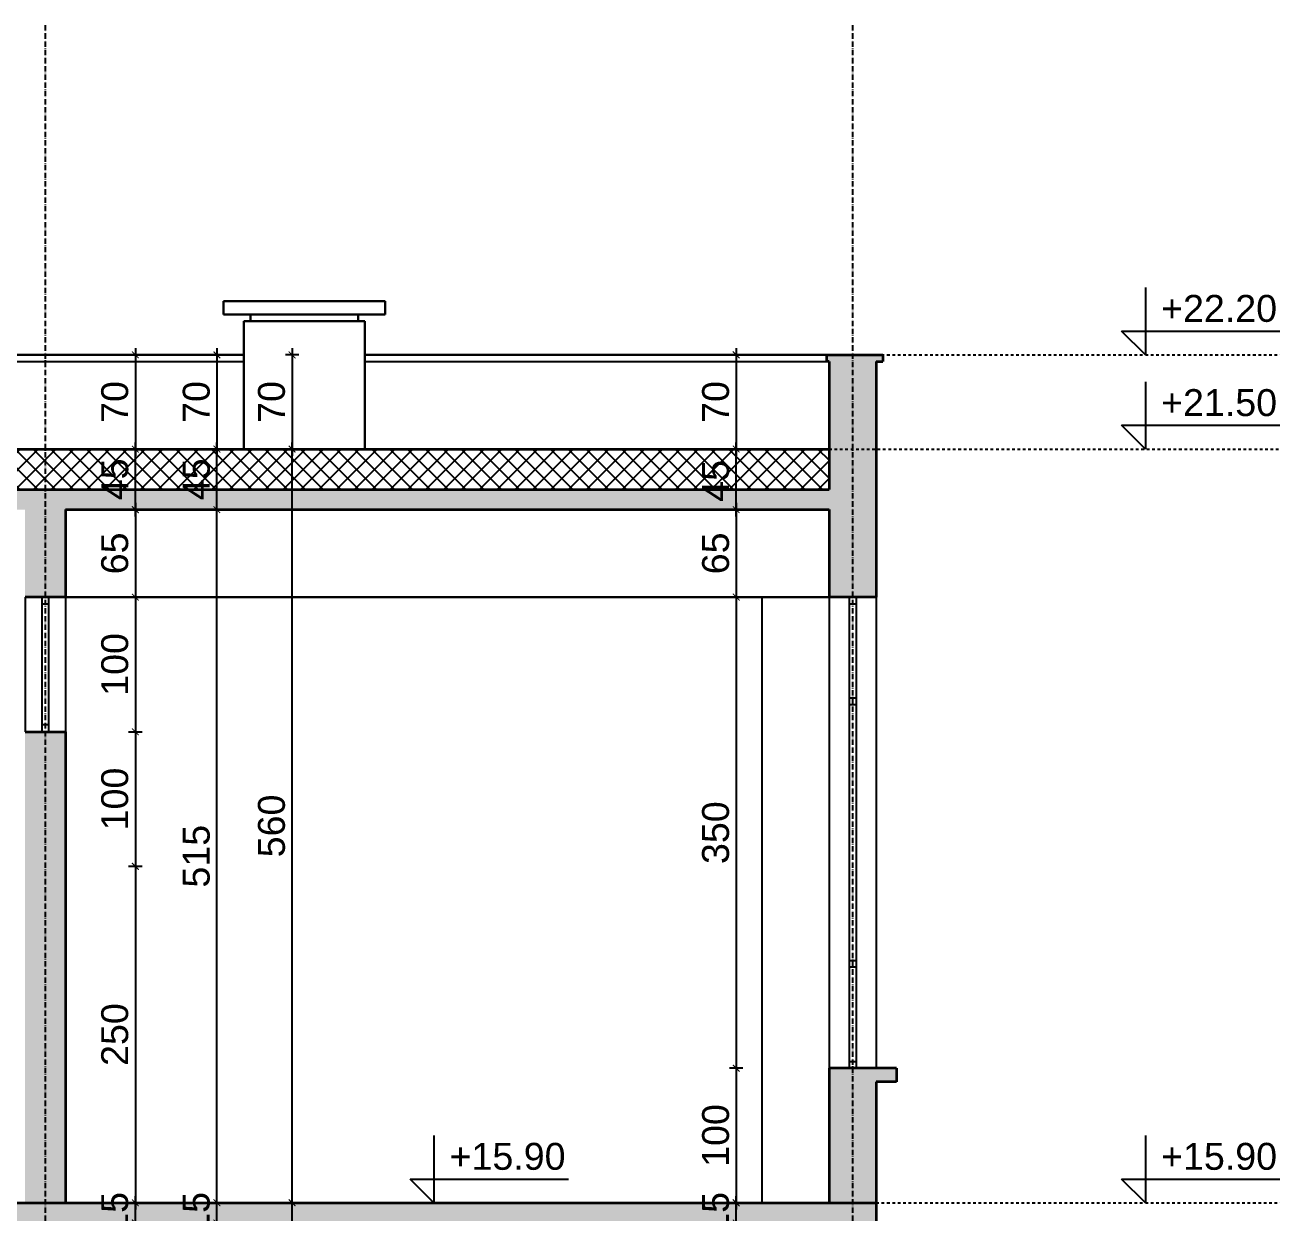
# Model space of a CAD drawing. Header units: inches. Extents: x -72385 to 39588, y -6525 to 66685.
# Drawn here: x -9116 to -8184, y 25208 to 26091 of the extents above; entities that cross this region are included whole.
import ezdxf

# ---------------------------------------------------------------- set-up
doc = ezdxf.new("R2010")
doc.units = ezdxf.units.IN
doc.header["$MEASUREMENT"] = 0
doc.linetypes.add('DashDot', pattern=[0.6, 0.4, -0.1, 0, -0.1])
doc.linetypes.add('Hidden', pattern=[0.4, 0.2, -0.2])
for name, color, linetype, lineweight in [('Надписи коти вътрешни', 252, 'Continuous', 25), ('Надписи нива', 252, 'Continuous', 25), ('Оси', 252, 'DashDot', 25), ('Фасади Разрези дебело', 7, 'Continuous', 35), ('Фасади Разрези средно', 252, 'Continuous', 30), ('Фасади Разрези тънко', 253, 'Continuous', 25), ('Щрих стени', 254, 'Continuous', 25)]:
    doc.layers.add(name, color=color, linetype=linetype, lineweight=lineweight)
doc.styles.add('Arial Regular', font='arial.ttf')
doc.styles.get("Standard").update_dxf_attribs({"font": 'arial.ttf'})
doc.dimstyles.new('Annotative', dxfattribs={"dimscale": 0, "dimtxt": 20, "dimasz": 5, "dimexe": 5, "dimexo": 5, "dimgap": 5, "dimtad": 1, "dimdec": 0, "dimzin": 0, "dimdsep": 46, "dimtxsty": 'Standard', "dimblk": 'ARCHTICK', "dimcen": 5, "dimdle": 5, "dimadec": 0, "dimazin": 0, "dimtfac": 1, "dimtdec": 0, "dimtofl": 0, "dimtmove": 0, "dimatfit": 3, "dimldrblk": 'ARCHTICK', "dimfxl": 5, "dimfxlon": 1, "dimtolj": 1, "dimtzin": 0, "dimarcsym": 1})

# ---------------------------------------------------------------- blocks, each defined once
blk = doc.blocks.new('_ArchTick')
at = {"color": 0, "linetype": 'ByBlock', "const_width": 0.15}
blk.add_lwpolyline([(-0.5, -0.5), (0.5, 0.5)], dxfattribs=at)
blk = doc.blocks.new('*D5025')
at = {"layer": 'Defpoints', "color": 0, "ltscale": 10, "transparency": 16777216}
for p in [(-8587.7, 25215.92), (-8518.61, 25215.92), (-8518.61, 25200.92)]:
    blk.add_point(p, dxfattribs=at)
at = {"layer": 'Надписи коти вътрешни', "color": 0, "lineweight": -2, "ltscale": 10, "transparency": 16777216}
for p, q in [((-8587.7, 25195.92), (-8587.7, 25220.92)), ((-8582.7, 25215.92), (-8592.7, 25215.92)), ((-8582.7, 25200.92), (-8592.7, 25200.92))]:
    blk.add_line(p, q, dxfattribs=at)
at = {"layer": 'Надписи коти вътрешни', "color": 0, "lineweight": -2, "ltscale": 10, "transparency": 16777216, "xscale": 5, "yscale": 5, "zscale": 5}
for p, rotation in [((-8587.7, 25215.92), 90), ((-8587.7, 25200.92), 270)]:
    blk.add_blockref('_ArchTick', p, dxfattribs=dict(at, rotation=rotation))
at = {"layer": 'Надписи коти вътрешни', "color": 0, "ltscale": 10, "transparency": 16777216, "insert": (-8602.91, 25208.42), "char_height": 20, "attachment_point": 5, "rotation": 90}
blk.add_mtext('\\A1;15', dxfattribs=at)
blk = doc.blocks.new('*D5024')
at = {"layer": 'Defpoints', "color": 0, "ltscale": 10, "transparency": 16777216}
for p in [(-8518.61, 25315.92), (-8587.7, 25215.92), (-8518.61, 25215.92)]:
    blk.add_point(p, dxfattribs=at)
at = {"layer": 'Надписи коти вътрешни', "color": 0, "lineweight": -2, "ltscale": 10, "transparency": 16777216}
for p, q in [((-8587.7, 25320.92), (-8587.7, 25210.92)), ((-8582.7, 25315.92), (-8592.7, 25315.92)), ((-8582.7, 25215.92), (-8592.7, 25215.92))]:
    blk.add_line(p, q, dxfattribs=at)
at = {"layer": 'Надписи коти вътрешни', "color": 0, "lineweight": -2, "ltscale": 10, "transparency": 16777216, "xscale": 5, "yscale": 5, "zscale": 5}
for p, rotation in [((-8587.7, 25315.92), 90), ((-8587.7, 25215.92), 270)]:
    blk.add_blockref('_ArchTick', p, dxfattribs=dict(at, rotation=rotation))
at = {"layer": 'Надписи коти вътрешни', "color": 0, "ltscale": 10, "transparency": 16777216, "insert": (-8602.91, 25265.92), "char_height": 20, "attachment_point": 5, "rotation": 90}
blk.add_mtext('\\A1;100', dxfattribs=at)
blk = doc.blocks.new('*D5023')
at = {"layer": 'Defpoints', "color": 0, "ltscale": 10, "transparency": 16777216}
for p in [(-8518.61, 25665.92), (-8587.7, 25315.92), (-8518.61, 25315.92)]:
    blk.add_point(p, dxfattribs=at)
at = {"layer": 'Надписи коти вътрешни', "color": 0, "lineweight": -2, "ltscale": 10, "transparency": 16777216}
for p, q in [((-8582.7, 25665.92), (-8592.7, 25665.92)), ((-8587.7, 25670.92), (-8587.7, 25310.92)), ((-8582.7, 25315.92), (-8592.7, 25315.92))]:
    blk.add_line(p, q, dxfattribs=at)
at = {"layer": 'Надписи коти вътрешни', "color": 0, "lineweight": -2, "ltscale": 10, "transparency": 16777216, "xscale": 5, "yscale": 5, "zscale": 5}
for p, rotation in [((-8587.7, 25665.92), 90), ((-8587.7, 25315.92), 270)]:
    blk.add_blockref('_ArchTick', p, dxfattribs=dict(at, rotation=rotation))
at = {"layer": 'Надписи коти вътрешни', "color": 0, "ltscale": 10, "transparency": 16777216, "insert": (-8602.92, 25490.92), "char_height": 20, "attachment_point": 5, "rotation": 90}
blk.add_mtext('\\A1;350', dxfattribs=at)
blk = doc.blocks.new('*D5022')
at = {"layer": 'Defpoints', "color": 0, "ltscale": 10, "transparency": 16777216}
for p in [(-8518.61, 25730.92), (-8587.7, 25665.92), (-8518.61, 25665.92)]:
    blk.add_point(p, dxfattribs=at)
at = {"layer": 'Надписи коти вътрешни', "color": 0, "lineweight": -2, "ltscale": 10, "transparency": 16777216}
for p, q in [((-8582.7, 25730.92), (-8592.7, 25730.92)), ((-8587.7, 25735.92), (-8587.7, 25660.92)), ((-8582.7, 25665.92), (-8592.7, 25665.92))]:
    blk.add_line(p, q, dxfattribs=at)
at = {"layer": 'Надписи коти вътрешни', "color": 0, "lineweight": -2, "ltscale": 10, "transparency": 16777216, "xscale": 5, "yscale": 5, "zscale": 5}
for p, rotation in [((-8587.7, 25730.92), 90), ((-8587.7, 25665.92), 270)]:
    blk.add_blockref('_ArchTick', p, dxfattribs=dict(at, rotation=rotation))
at = {"layer": 'Надписи коти вътрешни', "color": 0, "ltscale": 10, "transparency": 16777216, "insert": (-8602.91, 25698.42), "char_height": 20, "attachment_point": 5, "rotation": 90}
blk.add_mtext('\\A1;65', dxfattribs=at)
blk = doc.blocks.new('*D5021')
at = {"layer": 'Defpoints', "color": 0, "ltscale": 10, "transparency": 16777216}
for p in [(-8587.7, 25775.92), (-8518.61, 25775.92), (-8518.61, 25730.92)]:
    blk.add_point(p, dxfattribs=at)
at = {"layer": 'Надписи коти вътрешни', "color": 0, "lineweight": -2, "ltscale": 10, "transparency": 16777216}
for p, q in [((-8582.7, 25775.92), (-8592.7, 25775.92)), ((-8587.7, 25725.92), (-8587.7, 25780.92)), ((-8582.7, 25730.92), (-8592.7, 25730.92))]:
    blk.add_line(p, q, dxfattribs=at)
at = {"layer": 'Надписи коти вътрешни', "color": 0, "lineweight": -2, "ltscale": 10, "transparency": 16777216, "xscale": 5, "yscale": 5, "zscale": 5}
for p, rotation in [((-8587.7, 25775.92), 90), ((-8587.7, 25730.92), 270)]:
    blk.add_blockref('_ArchTick', p, dxfattribs=dict(at, rotation=rotation))
at = {"layer": 'Надписи коти вътрешни', "color": 0, "ltscale": 10, "transparency": 16777216, "insert": (-8602.87, 25752.27), "char_height": 20, "attachment_point": 5, "rotation": 90}
blk.add_mtext('\\A1;45', dxfattribs=at)
blk = doc.blocks.new('*D5020')
at = {"layer": 'Defpoints', "color": 0, "ltscale": 10, "transparency": 16777216}
for p in [(-8520.61, 25845.92), (-8587.7, 25775.92), (-8518.61, 25775.92)]:
    blk.add_point(p, dxfattribs=at)
at = {"layer": 'Надписи коти вътрешни', "color": 0, "lineweight": -2, "ltscale": 10, "transparency": 16777216}
for p, q in [((-8587.7, 25850.92), (-8587.7, 25770.92)), ((-8582.7, 25845.92), (-8592.7, 25845.92)), ((-8582.7, 25775.92), (-8592.7, 25775.92))]:
    blk.add_line(p, q, dxfattribs=at)
at = {"layer": 'Надписи коти вътрешни', "color": 0, "lineweight": -2, "ltscale": 10, "transparency": 16777216, "xscale": 5, "yscale": 5, "zscale": 5}
for p, rotation in [((-8587.7, 25845.92), 90), ((-8587.7, 25775.92), 270)]:
    blk.add_blockref('_ArchTick', p, dxfattribs=dict(at, rotation=rotation))
at = {"layer": 'Надписи коти вътрешни', "color": 0, "ltscale": 10, "transparency": 16777216, "insert": (-8602.91, 25810.92), "char_height": 20, "attachment_point": 5, "rotation": 90}
blk.add_mtext('\\A1;70', dxfattribs=at)
blk = doc.blocks.new('*D5005')
at = {"layer": 'Defpoints', "color": 0, "ltscale": 10, "transparency": 16777216}
for p in [(-9086.17, 25215.92), (-9034.24, 25215.92), (-9086.17, 25200.92)]:
    blk.add_point(p, dxfattribs=at)
at = {"layer": 'Надписи коти вътрешни', "color": 0, "lineweight": -2, "ltscale": 10, "transparency": 16777216}
for p, q in [((-9034.24, 25195.92), (-9034.24, 25220.92)), ((-9039.24, 25215.92), (-9029.24, 25215.92)), ((-9039.24, 25200.92), (-9029.24, 25200.92))]:
    blk.add_line(p, q, dxfattribs=at)
at = {"layer": 'Надписи коти вътрешни', "color": 0, "lineweight": -2, "ltscale": 10, "transparency": 16777216, "xscale": 5, "yscale": 5, "zscale": 5}
for p, rotation in [((-9034.24, 25215.92), 90), ((-9034.24, 25200.92), 270)]:
    blk.add_blockref('_ArchTick', p, dxfattribs=dict(at, rotation=rotation))
at = {"layer": 'Надписи коти вътрешни', "color": 0, "ltscale": 10, "transparency": 16777216, "insert": (-9049.45, 25208.42), "char_height": 20, "attachment_point": 5, "rotation": 90}
blk.add_mtext('\\A1;15', dxfattribs=at)
blk = doc.blocks.new('*D5003')
at = {"layer": 'Defpoints', "color": 0, "ltscale": 10, "transparency": 16777216}
for p in [(-9086.17, 25215.92), (-8973.65, 25215.92), (-9086.17, 25200.92)]:
    blk.add_point(p, dxfattribs=at)
at = {"layer": 'Надписи коти вътрешни', "color": 0, "lineweight": -2, "ltscale": 10, "transparency": 16777216}
for p, q in [((-8973.65, 25195.92), (-8973.65, 25220.92)), ((-8978.65, 25215.92), (-8968.65, 25215.92)), ((-8978.65, 25200.92), (-8968.65, 25200.92))]:
    blk.add_line(p, q, dxfattribs=at)
at = {"layer": 'Надписи коти вътрешни', "color": 0, "lineweight": -2, "ltscale": 10, "transparency": 16777216, "xscale": 5, "yscale": 5, "zscale": 5}
for p, rotation in [((-8973.65, 25215.92), 90), ((-8973.65, 25200.92), 270)]:
    blk.add_blockref('_ArchTick', p, dxfattribs=dict(at, rotation=rotation))
at = {"layer": 'Надписи коти вътрешни', "color": 0, "ltscale": 10, "transparency": 16777216, "insert": (-8988.86, 25208.42), "char_height": 20, "attachment_point": 5, "rotation": 90}
blk.add_mtext('\\A1;15', dxfattribs=at)
blk = doc.blocks.new('*D5002')
at = {"layer": 'Defpoints', "color": 0, "ltscale": 10, "transparency": 16777216}
for p in [(-9086.17, 25215.92), (-8917.73, 25215.92), (-9086.17, 24685.92)]:
    blk.add_point(p, dxfattribs=at)
at = {"layer": 'Надписи коти вътрешни', "color": 0, "lineweight": -2, "ltscale": 10, "transparency": 16777216}
for p, q in [((-8917.73, 24680.92), (-8917.73, 25220.92)), ((-8922.73, 25215.92), (-8912.73, 25215.92)), ((-8922.73, 24685.92), (-8912.73, 24685.92))]:
    blk.add_line(p, q, dxfattribs=at)
at = {"layer": 'Надписи коти вътрешни', "color": 0, "lineweight": -2, "ltscale": 10, "transparency": 16777216, "xscale": 5, "yscale": 5, "zscale": 5}
for p, rotation in [((-8917.73, 25215.92), 90), ((-8917.73, 24685.92), 270)]:
    blk.add_blockref('_ArchTick', p, dxfattribs=dict(at, rotation=rotation))
at = {"layer": 'Надписи коти вътрешни', "color": 0, "ltscale": 10, "transparency": 16777216, "insert": (-8932.94, 24950.92), "char_height": 20, "attachment_point": 5, "rotation": 90}
blk.add_mtext('\\A1;530', dxfattribs=at)
blk = doc.blocks.new('*D5001')
at = {"layer": 'Defpoints', "color": 0, "ltscale": 10, "transparency": 16777216}
for p in [(-9086.17, 25465.92), (-9086.17, 25215.92), (-9034.24, 25215.92)]:
    blk.add_point(p, dxfattribs=at)
at = {"layer": 'Надписи коти вътрешни', "color": 0, "lineweight": -2, "ltscale": 10, "transparency": 16777216}
for p, q in [((-9034.24, 25470.92), (-9034.24, 25210.92)), ((-9039.24, 25465.92), (-9029.24, 25465.92)), ((-9039.24, 25215.92), (-9029.24, 25215.92))]:
    blk.add_line(p, q, dxfattribs=at)
at = {"layer": 'Надписи коти вътрешни', "color": 0, "lineweight": -2, "ltscale": 10, "transparency": 16777216, "xscale": 5, "yscale": 5, "zscale": 5}
for p, rotation in [((-9034.24, 25465.92), 90), ((-9034.24, 25215.92), 270)]:
    blk.add_blockref('_ArchTick', p, dxfattribs=dict(at, rotation=rotation))
at = {"layer": 'Надписи коти вътрешни', "color": 0, "ltscale": 10, "transparency": 16777216, "insert": (-9049.45, 25340.92), "char_height": 20, "attachment_point": 5, "rotation": 90}
blk.add_mtext('\\A1;250', dxfattribs=at)
blk = doc.blocks.new('*D5000')
at = {"layer": 'Defpoints', "color": 0, "ltscale": 10, "transparency": 16777216}
for p in [(-9086.17, 25565.92), (-9086.17, 25465.92), (-9034.24, 25465.92)]:
    blk.add_point(p, dxfattribs=at)
at = {"layer": 'Надписи коти вътрешни', "color": 0, "lineweight": -2, "ltscale": 10, "transparency": 16777216}
for p, q in [((-9034.24, 25570.92), (-9034.24, 25460.92)), ((-9039.24, 25565.92), (-9029.24, 25565.92)), ((-9039.24, 25465.92), (-9029.24, 25465.92))]:
    blk.add_line(p, q, dxfattribs=at)
at = {"layer": 'Надписи коти вътрешни', "color": 0, "lineweight": -2, "ltscale": 10, "transparency": 16777216, "xscale": 5, "yscale": 5, "zscale": 5}
for p, rotation in [((-9034.24, 25565.92), 90), ((-9034.24, 25465.92), 270)]:
    blk.add_blockref('_ArchTick', p, dxfattribs=dict(at, rotation=rotation))
at = {"layer": 'Надписи коти вътрешни', "color": 0, "ltscale": 10, "transparency": 16777216, "insert": (-9049.45, 25515.92), "char_height": 20, "attachment_point": 5, "rotation": 90}
blk.add_mtext('\\A1;100', dxfattribs=at)
blk = doc.blocks.new('*D4999')
at = {"layer": 'Defpoints', "color": 0, "ltscale": 10, "transparency": 16777216}
for p in [(-9086.17, 25665.92), (-9086.17, 25565.92), (-9034.24, 25565.92)]:
    blk.add_point(p, dxfattribs=at)
at = {"layer": 'Надписи коти вътрешни', "color": 0, "lineweight": -2, "ltscale": 10, "transparency": 16777216}
for p, q in [((-9039.24, 25665.92), (-9029.24, 25665.92)), ((-9034.24, 25670.92), (-9034.24, 25560.92)), ((-9039.24, 25565.92), (-9029.24, 25565.92))]:
    blk.add_line(p, q, dxfattribs=at)
at = {"layer": 'Надписи коти вътрешни', "color": 0, "lineweight": -2, "ltscale": 10, "transparency": 16777216, "xscale": 5, "yscale": 5, "zscale": 5}
for p, rotation in [((-9034.24, 25665.92), 90), ((-9034.24, 25565.92), 270)]:
    blk.add_blockref('_ArchTick', p, dxfattribs=dict(at, rotation=rotation))
at = {"layer": 'Надписи коти вътрешни', "color": 0, "ltscale": 10, "transparency": 16777216, "insert": (-9049.45, 25615.92), "char_height": 20, "attachment_point": 5, "rotation": 90}
blk.add_mtext('\\A1;100', dxfattribs=at)
blk = doc.blocks.new('*D4998')
at = {"layer": 'Defpoints', "color": 0, "ltscale": 10, "transparency": 16777216}
for p in [(-9086.17, 25730.92), (-9086.17, 25665.92), (-9034.24, 25665.92)]:
    blk.add_point(p, dxfattribs=at)
at = {"layer": 'Надписи коти вътрешни', "color": 0, "lineweight": -2, "ltscale": 10, "transparency": 16777216}
for p, q in [((-9039.24, 25730.92), (-9029.24, 25730.92)), ((-9034.24, 25735.92), (-9034.24, 25660.92)), ((-9039.24, 25665.92), (-9029.24, 25665.92))]:
    blk.add_line(p, q, dxfattribs=at)
at = {"layer": 'Надписи коти вътрешни', "color": 0, "lineweight": -2, "ltscale": 10, "transparency": 16777216, "xscale": 5, "yscale": 5, "zscale": 5}
for p, rotation in [((-9034.24, 25730.92), 90), ((-9034.24, 25665.92), 270)]:
    blk.add_blockref('_ArchTick', p, dxfattribs=dict(at, rotation=rotation))
at = {"layer": 'Надписи коти вътрешни', "color": 0, "ltscale": 10, "transparency": 16777216, "insert": (-9049.45, 25698.42), "char_height": 20, "attachment_point": 5, "rotation": 90}
blk.add_mtext('\\A1;65', dxfattribs=at)
blk = doc.blocks.new('*D4997')
at = {"layer": 'Defpoints', "color": 0, "ltscale": 10, "transparency": 16777216}
for p in [(-9086.17, 25775.92), (-9034.24, 25775.92), (-9086.17, 25730.92)]:
    blk.add_point(p, dxfattribs=at)
at = {"layer": 'Надписи коти вътрешни', "color": 0, "lineweight": -2, "ltscale": 10, "transparency": 16777216}
for p, q in [((-9039.24, 25775.92), (-9029.24, 25775.92)), ((-9034.24, 25725.92), (-9034.24, 25780.92)), ((-9039.24, 25730.92), (-9029.24, 25730.92))]:
    blk.add_line(p, q, dxfattribs=at)
at = {"layer": 'Надписи коти вътрешни', "color": 0, "lineweight": -2, "ltscale": 10, "transparency": 16777216, "xscale": 5, "yscale": 5, "zscale": 5}
for p, rotation in [((-9034.24, 25775.92), 90), ((-9034.24, 25730.92), 270)]:
    blk.add_blockref('_ArchTick', p, dxfattribs=dict(at, rotation=rotation))
at = {"layer": 'Надписи коти вътрешни', "color": 0, "ltscale": 10, "transparency": 16777216, "insert": (-9049.41, 25753.42), "char_height": 20, "attachment_point": 5, "rotation": 90}
blk.add_mtext('\\A1;45', dxfattribs=at)
blk = doc.blocks.new('*D4996')
at = {"layer": 'Defpoints', "color": 0, "ltscale": 10, "transparency": 16777216}
for p in [(-9086.17, 25730.92), (-8973.65, 25730.92), (-9086.17, 25215.92)]:
    blk.add_point(p, dxfattribs=at)
at = {"layer": 'Надписи коти вътрешни', "color": 0, "lineweight": -2, "ltscale": 10, "transparency": 16777216}
for p, q in [((-8978.65, 25730.92), (-8968.65, 25730.92)), ((-8973.65, 25210.92), (-8973.65, 25735.92)), ((-8978.65, 25215.92), (-8968.65, 25215.92))]:
    blk.add_line(p, q, dxfattribs=at)
at = {"layer": 'Надписи коти вътрешни', "color": 0, "lineweight": -2, "ltscale": 10, "transparency": 16777216, "xscale": 5, "yscale": 5, "zscale": 5}
for p, rotation in [((-8973.65, 25730.92), 90), ((-8973.65, 25215.92), 270)]:
    blk.add_blockref('_ArchTick', p, dxfattribs=dict(at, rotation=rotation))
at = {"layer": 'Надписи коти вътрешни', "color": 0, "ltscale": 10, "transparency": 16777216, "insert": (-8988.86, 25473.42), "char_height": 20, "attachment_point": 5, "rotation": 90}
blk.add_mtext('\\A1;515', dxfattribs=at)
blk = doc.blocks.new('*D4995')
at = {"layer": 'Defpoints', "color": 0, "ltscale": 10, "transparency": 16777216}
for p in [(-9086.17, 25775.92), (-8973.65, 25775.92), (-9086.17, 25730.92)]:
    blk.add_point(p, dxfattribs=at)
at = {"layer": 'Надписи коти вътрешни', "color": 0, "lineweight": -2, "ltscale": 10, "transparency": 16777216}
for p, q in [((-8978.65, 25775.92), (-8968.65, 25775.92)), ((-8973.65, 25725.92), (-8973.65, 25780.92)), ((-8978.65, 25730.92), (-8968.65, 25730.92))]:
    blk.add_line(p, q, dxfattribs=at)
at = {"layer": 'Надписи коти вътрешни', "color": 0, "lineweight": -2, "ltscale": 10, "transparency": 16777216, "xscale": 5, "yscale": 5, "zscale": 5}
for p, rotation in [((-8973.65, 25775.92), 90), ((-8973.65, 25730.92), 270)]:
    blk.add_blockref('_ArchTick', p, dxfattribs=dict(at, rotation=rotation))
at = {"layer": 'Надписи коти вътрешни', "color": 0, "ltscale": 10, "transparency": 16777216, "insert": (-8988.82, 25753.42), "char_height": 20, "attachment_point": 5, "rotation": 90}
blk.add_mtext('\\A1;45', dxfattribs=at)
blk = doc.blocks.new('*D4994')
at = {"layer": 'Defpoints', "color": 0, "ltscale": 10, "transparency": 16777216}
for p in [(-9086.17, 25775.92), (-8917.73, 25775.92), (-9086.17, 25215.92)]:
    blk.add_point(p, dxfattribs=at)
at = {"layer": 'Надписи коти вътрешни', "color": 0, "lineweight": -2, "ltscale": 10, "transparency": 16777216}
for p, q in [((-8922.73, 25775.92), (-8912.73, 25775.92)), ((-8917.73, 25210.92), (-8917.73, 25780.92)), ((-8922.73, 25215.92), (-8912.73, 25215.92))]:
    blk.add_line(p, q, dxfattribs=at)
at = {"layer": 'Надписи коти вътрешни', "color": 0, "lineweight": -2, "ltscale": 10, "transparency": 16777216, "xscale": 5, "yscale": 5, "zscale": 5}
for p, rotation in [((-8917.73, 25775.92), 90), ((-8917.73, 25215.92), 270)]:
    blk.add_blockref('_ArchTick', p, dxfattribs=dict(at, rotation=rotation))
at = {"layer": 'Надписи коти вътрешни', "color": 0, "ltscale": 10, "transparency": 16777216, "insert": (-8932.94, 25495.92), "char_height": 20, "attachment_point": 5, "rotation": 90}
blk.add_mtext('\\A1;560', dxfattribs=at)
blk = doc.blocks.new('*D4923')
at = {"layer": 'Defpoints', "color": 0, "ltscale": 10, "transparency": 16777216}
for p in [(-8850.64, 25845.92), (-8917.73, 25775.92), (-8848.64, 25775.92)]:
    blk.add_point(p, dxfattribs=at)
at = {"layer": 'Надписи коти вътрешни', "color": 0, "lineweight": -2, "ltscale": 10, "transparency": 16777216}
for p, q in [((-8917.73, 25850.92), (-8917.73, 25770.92)), ((-8912.73, 25845.92), (-8922.73, 25845.92)), ((-8912.73, 25775.92), (-8922.73, 25775.92))]:
    blk.add_line(p, q, dxfattribs=at)
at = {"layer": 'Надписи коти вътрешни', "color": 0, "lineweight": -2, "ltscale": 10, "transparency": 16777216, "xscale": 5, "yscale": 5, "zscale": 5}
for p, rotation in [((-8917.73, 25845.92), 90), ((-8917.73, 25775.92), 270)]:
    blk.add_blockref('_ArchTick', p, dxfattribs=dict(at, rotation=rotation))
at = {"layer": 'Надписи коти вътрешни', "color": 0, "ltscale": 10, "transparency": 16777216, "insert": (-8932.94, 25810.92), "char_height": 20, "attachment_point": 5, "rotation": 90}
blk.add_mtext('\\A1;70', dxfattribs=at)
blk = doc.blocks.new('*D4922')
at = {"layer": 'Defpoints', "color": 0, "ltscale": 10, "transparency": 16777216}
for p in [(-8906.56, 25845.92), (-8973.65, 25775.92), (-8904.56, 25775.92)]:
    blk.add_point(p, dxfattribs=at)
at = {"layer": 'Надписи коти вътрешни', "color": 0, "lineweight": -2, "ltscale": 10, "transparency": 16777216}
for p, q in [((-8973.65, 25850.92), (-8973.65, 25770.92)), ((-8968.65, 25845.92), (-8978.65, 25845.92)), ((-8968.65, 25775.92), (-8978.65, 25775.92))]:
    blk.add_line(p, q, dxfattribs=at)
at = {"layer": 'Надписи коти вътрешни', "color": 0, "lineweight": -2, "ltscale": 10, "transparency": 16777216, "xscale": 5, "yscale": 5, "zscale": 5}
for p, rotation in [((-8973.65, 25845.92), 90), ((-8973.65, 25775.92), 270)]:
    blk.add_blockref('_ArchTick', p, dxfattribs=dict(at, rotation=rotation))
at = {"layer": 'Надписи коти вътрешни', "color": 0, "ltscale": 10, "transparency": 16777216, "insert": (-8988.86, 25810.92), "char_height": 20, "attachment_point": 5, "rotation": 90}
blk.add_mtext('\\A1;70', dxfattribs=at)
blk = doc.blocks.new('*D4921')
at = {"layer": 'Defpoints', "color": 0, "ltscale": 10, "transparency": 16777216}
for p in [(-8967.15, 25845.92), (-9034.24, 25775.92), (-8965.15, 25775.92)]:
    blk.add_point(p, dxfattribs=at)
at = {"layer": 'Надписи коти вътрешни', "color": 0, "lineweight": -2, "ltscale": 10, "transparency": 16777216}
for p, q in [((-9034.24, 25850.92), (-9034.24, 25770.92)), ((-9029.24, 25845.92), (-9039.24, 25845.92)), ((-9029.24, 25775.92), (-9039.24, 25775.92))]:
    blk.add_line(p, q, dxfattribs=at)
at = {"layer": 'Надписи коти вътрешни', "color": 0, "lineweight": -2, "ltscale": 10, "transparency": 16777216, "xscale": 5, "yscale": 5, "zscale": 5}
for p, rotation in [((-9034.24, 25845.92), 90), ((-9034.24, 25775.92), 270)]:
    blk.add_blockref('_ArchTick', p, dxfattribs=dict(at, rotation=rotation))
at = {"layer": 'Надписи коти вътрешни', "color": 0, "ltscale": 10, "transparency": 16777216, "insert": (-9049.45, 25810.92), "char_height": 20, "attachment_point": 5, "rotation": 90}
blk.add_mtext('\\A1;70', dxfattribs=at)

msp = doc.modelspace()

# ---------------------------------------------------------------- hatches: boundary and pattern name
at = {"layer": 'Щрих стени', "ltscale": 10}
h = msp.add_hatch(color=256, dxfattribs=at)
h.dxf.hatch_style = 1
h.paths.add_polyline_path([(-8483.62, 25305.92), (-8468.62, 25305.92), (-8468.62, 25315.92), (-8518.61, 25315.92), (-8518.61, 25215.92), (-8483.62, 25215.92)])
h.paths.add_polyline_path([(-9086.17, 25565.92), (-9116.17, 25565.92), (-9116.17, 25215.92), (-9086.17, 25215.92)])
h.paths.add_polyline_path([(-9086.17, 25730.92), (-8518.61, 25730.92), (-8518.61, 25665.92), (-8483.62, 25665.92), (-8483.62, 25840.92), (-8478.62, 25840.92), (-8478.62, 25845.92), (-8520.61, 25845.92), (-8520.61, 25840.92), (-8518.61, 25840.92), (-8518.61, 25745.92), (-9686.22, 25745.92), (-9686.22, 25855.92), (-9636.27, 25855.92), (-9636.27, 25875.92), (-10318.77, 25875.92), (-10318.77, 25825.92), (-10283.77, 25825.92), (-10283.77, 25835.92), (-9716.22, 25835.92), (-9716.22, 25555.92), (-9686.22, 25555.92), (-9686.22, 25730.92), (-9116.17, 25730.92), (-9116.17, 25665.92), (-9086.17, 25665.92)])
at = {"layer": 'Щрих стени', "ltscale": 10, "transparency": 33554610}
h = msp.add_hatch(dxfattribs=at)
h.set_pattern_fill('ANSI37', color=256, scale=75)
h.paths.add_polyline_path([(-8518.61, 25775.92), (-9686.22, 25775.92), (-9686.22, 25745.92), (-8518.61, 25745.92)])
at = {"layer": 'Щрих стени', "ltscale": 10}
h = msp.add_hatch(color=256, dxfattribs=at)
h.dxf.hatch_style = 1
h.paths.add_polyline_path([(-8483.62, 24775.92), (-8468.62, 24775.92), (-8468.62, 24785.92), (-8518.61, 24785.92), (-8518.61, 24685.92), (-8483.62, 24685.92)])
h.paths.add_polyline_path([(-9086.17, 25035.92), (-9116.17, 25035.92), (-9116.17, 24685.92), (-9086.17, 24685.92)])
h.paths.add_polyline_path([(-9086.17, 25200.92), (-8518.61, 25200.92), (-8518.61, 25135.92), (-8483.62, 25135.92), (-8483.62, 25215.92), (-9695.25, 25215.92), (-9695.25, 25232.67), (-9727.25, 25232.67), (-9727.25, 25249.42), (-9759.25, 25249.42), (-9759.25, 25266.17), (-9791.25, 25266.17), (-9791.25, 25282.92), (-9823.25, 25282.92), (-9823.25, 25299.67), (-9855.25, 25299.67), (-9855.25, 25316.42), (-9887.25, 25316.42), (-9887.25, 25333.17), (-9919.25, 25333.17), (-9919.25, 25349.92), (-9951.25, 25349.92), (-9951.25, 25366.67), (-9983.25, 25366.67), (-9983.25, 25383.42), (-10015.25, 25383.42), (-10015.25, 25400.17), (-10047.25, 25400.17), (-10047.25, 25416.92), (-10079.25, 25416.92), (-10079.25, 25433.67), (-10111.25, 25433.67), (-10111.25, 25450.42), (-10271.26, 25450.42), (-10271.26, 25470.42), (-10296.26, 25470.42), (-10296.26, 25435.42), (-10146.94, 25435.42), (-10111.25, 25416.74), (-10111.25, 25383.67), (-10079.25, 25383.67), (-10079.25, 25399.99), (-9716.22, 25209.97), (-9716.22, 25145.92), (-9686.22, 25145.92), (-9686.22, 25200.92), (-9116.17, 25200.92), (-9116.17, 25135.92), (-9086.17, 25135.92)])

# ---------------------------------------------------------------- linework, layer by layer
at = {"layer": 'Надписи нива', "ltscale": 10}
for p, q in [((-8283.62, 25895.92), (-8283.62, 25845.92)), ((-8301.3, 25863.6), (-8183.62, 25863.6)), ((-8283.62, 25845.92), (-8301.3, 25863.6)), ((-8283.62, 25825.92), (-8283.62, 25775.92)), ((-8301.3, 25793.6), (-8183.62, 25793.6)), ((-8283.62, 25775.92), (-8301.3, 25793.6)), ((-8812.42, 25265.92), (-8812.42, 25215.92)), ((-8283.62, 25265.92), (-8283.62, 25215.92)), ((-8830.09, 25233.6), (-8712.42, 25233.6)), ((-8812.42, 25215.92), (-8830.09, 25233.6)), ((-8301.3, 25233.6), (-8183.62, 25233.6)), ((-8283.62, 25215.92), (-8301.3, 25233.6))]:
    msp.add_line(p, q, dxfattribs=at)
at = {"layer": 'Надписи нива', "linetype": 'Hidden', "ltscale": 10}
for p, q in [((-8483.62, 25845.92), (-8183.62, 25845.92)), ((-8518.61, 25775.92), (-8183.62, 25775.92)), ((-8483.62, 25215.92), (-8183.62, 25215.92))]:
    msp.add_line(p, q, dxfattribs=at)
at = {"layer": 'Оси', "ltscale": 10}
for p, q in [((-9101.19, 26090.92), (-9101.19, 23040.92)), ((-8501.19, 26090.92), (-8501.19, 23040.92))]:
    msp.add_line(p, q, dxfattribs=at)
at = {"layer": 'Фасади Разрези дебело', "ltscale": 10}
for p, q in [((-8520.61, 25845.92), (-8520.61, 25840.92)), ((-8520.61, 25845.92), (-8478.62, 25845.92)), ((-8478.62, 25845.92), (-8478.62, 25840.92)), ((-8518.61, 25840.92), (-8520.61, 25840.92)), ((-8518.61, 25840.92), (-8518.61, 25745.92)), ((-8483.62, 25840.92), (-8483.62, 25665.92)), ((-8483.62, 25840.92), (-8478.62, 25840.92)), ((-9086.17, 25730.92), (-9086.17, 25665.92)), ((-8518.61, 25730.92), (-8518.61, 25665.92)), ((-9086.17, 25665.92), (-9116.17, 25665.92)), ((-8483.62, 25665.92), (-8518.61, 25665.92)), ((-9116.17, 25565.92), (-9086.17, 25565.92)), ((-9086.17, 25565.92), (-9086.17, 25215.92)), ((-8518.61, 25315.92), (-8518.61, 25215.92)), ((-8468.62, 25315.92), (-8468.62, 25305.92)), ((-8483.62, 25305.92), (-8483.62, 25135.92))]:
    msp.add_line(p, q, dxfattribs=at)
at = {"layer": 'Фасади Разрези дебело', "ltscale": 10, "extrusion": (1.2091e-15, 1, -2.22045e-16)}
for p, q in [((-9686.22, 25775.92), (-8518.61, 25775.92)), ((-9686.22, 25745.92), (-8518.61, 25745.92)), ((-9086.17, 25730.92), (-8518.61, 25730.92)), ((-9695.25, 25215.92), (-8483.62, 25215.92))]:
    msp.add_line(p, q, dxfattribs=at)
at = {"layer": 'Фасади Разрези дебело', "ltscale": 10, "extrusion": (1.7544e-13, 1, -2.22045e-16)}
for p, q in [((-8468.62, 25315.92), (-8518.61, 25315.92)), ((-8468.62, 25305.92), (-8483.62, 25305.92))]:
    msp.add_line(p, q, dxfattribs=at)
at = {"layer": 'Фасади Разрези средно', "ltscale": 10, "extrusion": (1.2091e-15, 1, -2.22045e-16)}
for p, q in [((-8968.62, 25885.92), (-8848.62, 25885.92)), ((-8968.62, 25875.92), (-8848.62, 25875.92)), ((-8953.62, 25870.92), (-8863.62, 25870.92)), ((-9363.62, 25845.92), (-8953.62, 25845.92)), ((-8863.62, 25845.92), (-8520.61, 25845.92)), ((-9086.17, 25665.92), (-8518.61, 25665.92))]:
    msp.add_line(p, q, dxfattribs=at)
at = {"layer": 'Фасади Разрези средно', "ltscale": 10}
for p, q in [((-8968.62, 25875.92), (-8968.62, 25885.92)), ((-8848.62, 25885.92), (-8848.62, 25875.92)), ((-8953.62, 25775.92), (-8953.62, 25870.92)), ((-8948.62, 25870.92), (-8948.62, 25875.92)), ((-8868.62, 25875.92), (-8868.62, 25870.92)), ((-8863.62, 25870.92), (-8863.62, 25775.92))]:
    msp.add_line(p, q, dxfattribs=at)
at = {"layer": 'Фасади Разрези тънко', "ltscale": 10, "extrusion": (1.2091e-15, 1, -2.22045e-16)}
for p, q in [((-9363.62, 25840.92), (-8953.62, 25840.92)), ((-8863.62, 25840.92), (-8520.61, 25840.92))]:
    msp.add_line(p, q, dxfattribs=at)
at = {"layer": 'Фасади Разрези тънко', "ltscale": 10}
for p, q in [((-9116.17, 25665.92), (-9116.17, 25565.92)), ((-9103.67, 25665.92), (-9103.67, 25565.92)), ((-9098.67, 25665.92), (-9098.67, 25565.92)), ((-9086.17, 25665.92), (-9086.17, 25565.92)), ((-8568.61, 25665.92), (-8568.61, 25215.92)), ((-8518.61, 25665.92), (-8518.61, 25315.92)), ((-8503.62, 25665.92), (-8503.62, 25315.92)), ((-8498.62, 25665.92), (-8498.62, 25315.92)), ((-8483.62, 25665.92), (-8483.62, 25315.92)), ((-9103.67, 25660.92), (-9098.67, 25660.92)), ((-8503.62, 25660.92), (-8498.62, 25660.92)), ((-8498.62, 25590.92), (-8503.62, 25590.92)), ((-8498.62, 25585.92), (-8503.62, 25585.92)), ((-9098.67, 25570.92), (-9103.67, 25570.92)), ((-8503.62, 25395.92), (-8498.62, 25395.92)), ((-8498.62, 25390.92), (-8503.62, 25390.92)), ((-8503.62, 25320.92), (-8498.62, 25320.92))]:
    msp.add_line(p, q, dxfattribs=at)

# ---------------------------------------------------------------- texts
at = {"layer": 'Надписи нива', "ltscale": 10, "char_height": 20, "width": 180.4891, "attachment_point": 1, "style": 'Arial Regular'}
for s, insert in [('+22.20', (-8271.94, 25890.45)), ('+21.50', (-8271.94, 25820.45)), ('+15.90', (-8800.74, 25260.45)), ('+15.90', (-8271.94, 25260.45))]:
    msp.add_mtext(s, dxfattribs=dict(at, insert=insert))

# ---------------------------------------------------------------- dimensions: what is measured, and where the dimension line sits
at = {"layer": 'Надписи коти вътрешни', "ltscale": 10}
for base, p1, p2, picture, middle in [((-9034.24, 25775.92), (-8967.15, 25845.92), (-8965.15, 25775.92), '*D4921', (-9049.45, 25810.92)), ((-8973.65, 25775.92), (-8906.56, 25845.92), (-8904.56, 25775.92), '*D4922', (-8988.86, 25810.92)), ((-8917.73, 25775.92), (-8850.64, 25845.92), (-8848.64, 25775.92), '*D4923', (-8932.94, 25810.92)), ((-8587.7, 25775.92), (-8520.61, 25845.92), (-8518.61, 25775.92), '*D5020', (-8602.91, 25810.92)), ((-8917.73, 25775.92), (-9086.17, 25215.92), (-9086.17, 25775.92), '*D4994', (-8932.94, 25495.92)), ((-9034.24, 25665.92), (-9086.17, 25730.92), (-9086.17, 25665.92), '*D4998', (-9049.45, 25698.42)), ((-8973.65, 25730.92), (-9086.17, 25215.92), (-9086.17, 25730.92), '*D4996', (-8988.86, 25473.42)), ((-8587.7, 25665.92), (-8518.61, 25730.92), (-8518.61, 25665.92), '*D5022', (-8602.91, 25698.42)), ((-9034.24, 25565.92), (-9086.17, 25665.92), (-9086.17, 25565.92), '*D4999', (-9049.45, 25615.92)), ((-8587.7, 25315.92), (-8518.61, 25665.92), (-8518.61, 25315.92), '*D5023', (-8602.92, 25490.92)), ((-9034.24, 25465.92), (-9086.17, 25565.92), (-9086.17, 25465.92), '*D5000', (-9049.45, 25515.92)), ((-9034.24, 25215.92), (-9086.17, 25465.92), (-9086.17, 25215.92), '*D5001', (-9049.45, 25340.92)), ((-8587.7, 25215.92), (-8518.61, 25315.92), (-8518.61, 25215.92), '*D5024', (-8602.91, 25265.92)), ((-8917.73, 25215.92), (-9086.17, 24685.92), (-9086.17, 25215.92), '*D5002', (-8932.94, 24950.92))]:
    dim = msp.add_linear_dim(base=base, p1=p1, p2=p2, angle=90, dimstyle='Annotative', override={"dimscale": 0, "dimtix": 0, "dimtofl": 0, "dimtmove": 0, "dimatfit": 3}, dxfattribs=at)
    dim.commit()
    dim.dimension.update_dxf_attribs({"geometry": picture, "text_midpoint": middle})
for base, p1, p2, picture, middle in [((-9034.24, 25775.92), (-9086.17, 25730.92), (-9086.17, 25775.92), '*D4997', (-9034.24, 25753.42)), ((-8973.65, 25775.92), (-9086.17, 25730.92), (-9086.17, 25775.92), '*D4995', (-8973.65, 25753.42)), ((-8587.7, 25775.92), (-8518.61, 25730.92), (-8518.61, 25775.92), '*D5021', (-8587.7, 25752.27)), ((-9034.24, 25215.92), (-9086.17, 25200.92), (-9086.17, 25215.92), '*D5005', (-9034.24, 25208.42)), ((-8973.65, 25215.92), (-9086.17, 25200.92), (-9086.17, 25215.92), '*D5003', (-8973.65, 25208.42)), ((-8587.7, 25215.92), (-8518.61, 25200.92), (-8518.61, 25215.92), '*D5025', (-8587.7, 25208.42))]:
    dim = msp.add_linear_dim(base=base, p1=p1, p2=p2, angle=90, dimstyle='Annotative', override={"dimscale": 0, "dimtix": 0, "dimtofl": 0, "dimtmove": 0, "dimatfit": 3}, dxfattribs=at)
    dim.commit()
    dim.dimension.update_dxf_attribs({"geometry": picture, "text_midpoint": middle, "dimtype": 128})

doc.saveas('drawing.dxf')
